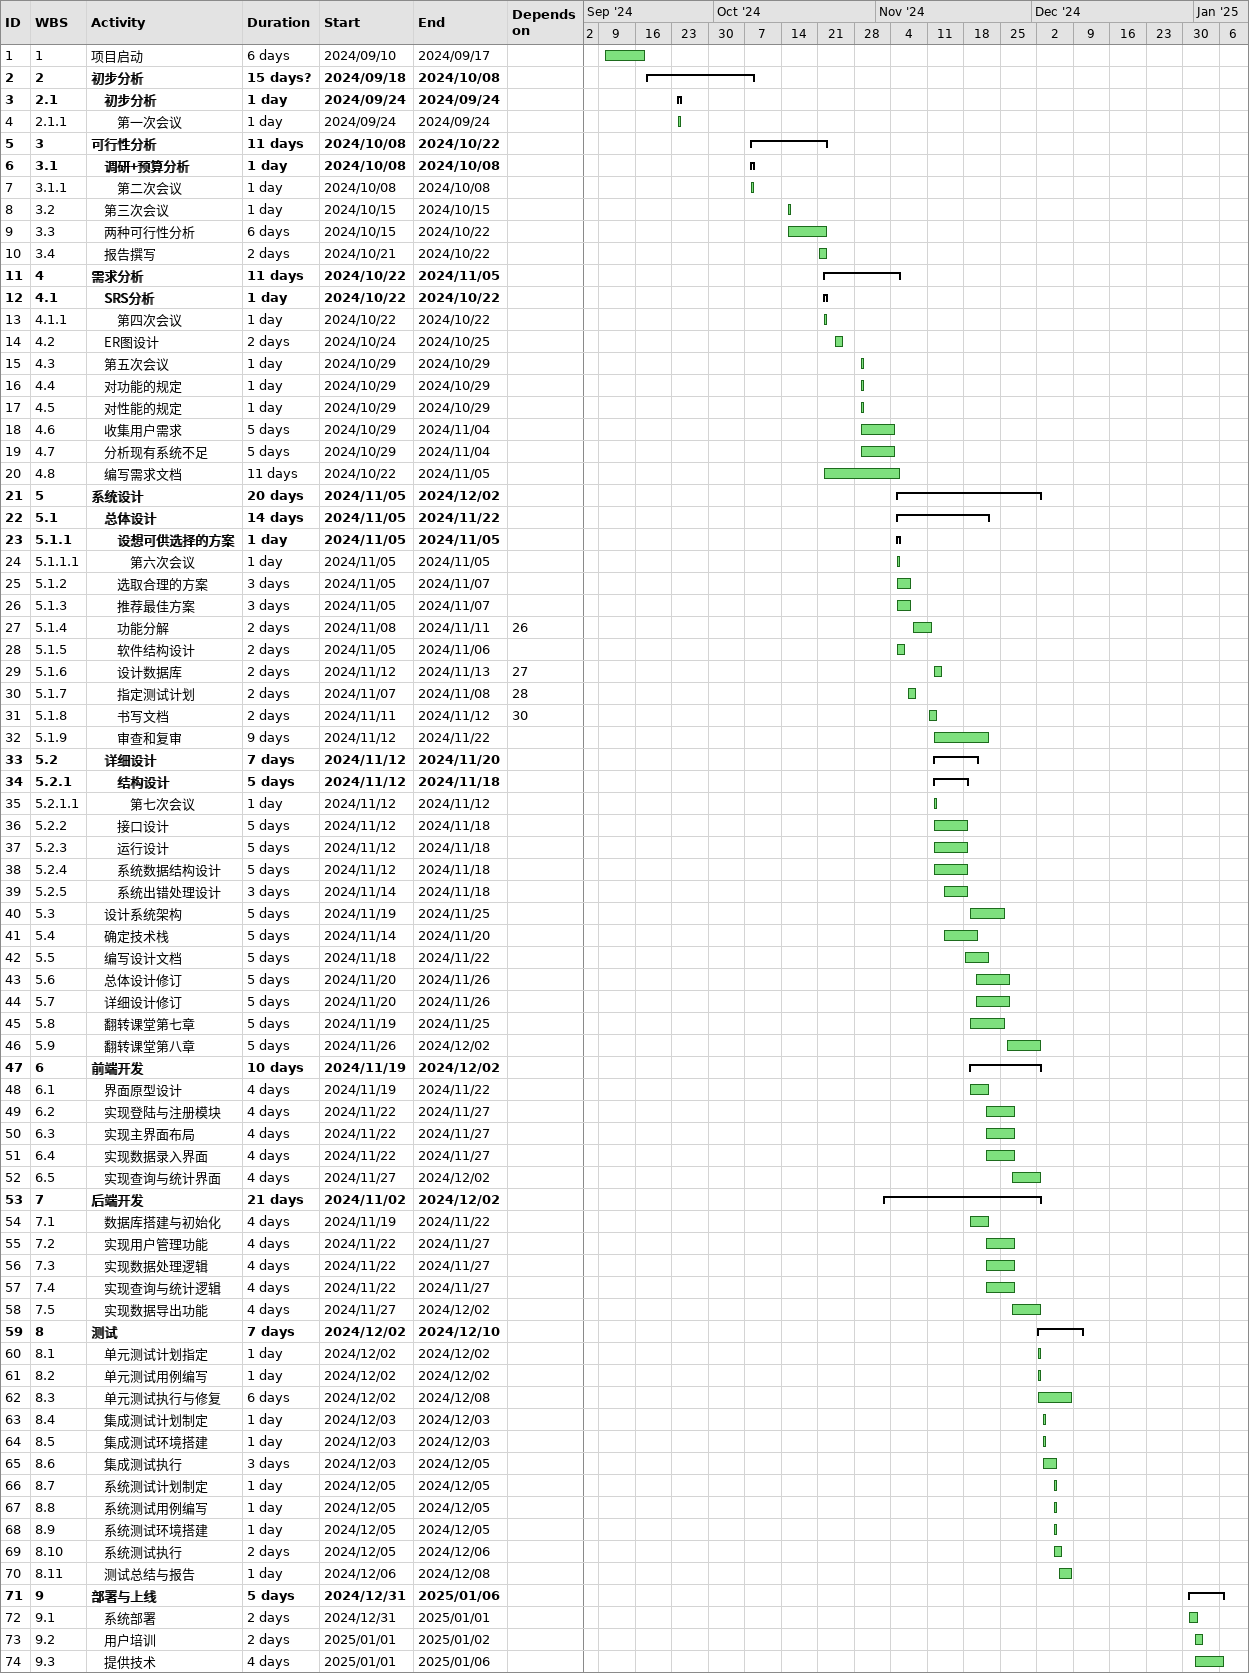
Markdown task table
| ID | WBS | Task | Duration | Start | Finish | Predecessors |
|---|---|---|---|---|---|---|
| 1 | 1 | 项目启动 | 6d | 2024-09-10 | 2024-09-17 |  |
| 2 | 2 | **初步分析** | 15d? | 2024-09-18 | 2024-10-08 |  |
| 3 | 2.1 | **初步分析** | 1d | 2024-09-24 | 2024-09-24 |  |
| 4 | 2.1.1 | 第一次会议 | 1d | 2024-09-24 | 2024-09-24 |  |
| 5 | 3 | **可行性分析** | 11d | 2024-10-08 | 2024-10-22 |  |
| 6 | 3.1 | **调研+预算分析** | 1d | 2024-10-08 | 2024-10-08 |  |
| 7 | 3.1.1 | 第二次会议 | 1d | 2024-10-08 | 2024-10-08 |  |
| 8 | 3.2 | 第三次会议 | 1d | 2024-10-15 | 2024-10-15 |  |
| 9 | 3.3 | 两种可行性分析 | 6d | 2024-10-15 | 2024-10-22 |  |
| 10 | 3.4 | 报告撰写 | 2d | 2024-10-21 | 2024-10-22 |  |
| 11 | 4 | **需求分析** | 11d | 2024-10-22 | 2024-11-05 |  |
| 12 | 4.1 | **SRS分析** | 1d | 2024-10-22 | 2024-10-22 |  |
| 13 | 4.1.1 | 第四次会议 | 1d | 2024-10-22 | 2024-10-22 |  |
| 14 | 4.2 | ER图设计 | 2d | 2024-10-24 | 2024-10-25 |  |
| 15 | 4.3 | 第五次会议 | 1d | 2024-10-29 | 2024-10-29 |  |
| 16 | 4.4 | 对功能的规定 | 1d | 2024-10-29 | 2024-10-29 |  |
| 17 | 4.5 | 对性能的规定 | 1d | 2024-10-29 | 2024-10-29 |  |
| 18 | 4.6 | 收集用户需求 | 5d | 2024-10-29 | 2024-11-04 |  |
| 19 | 4.7 | 分析现有系统不足 | 5d | 2024-10-29 | 2024-11-04 |  |
| 20 | 4.8 | 编写需求文档 | 11d | 2024-10-22 | 2024-11-05 |  |
| 21 | 5 | **系统设计** | 20d | 2024-11-05 | 2024-12-02 |  |
| 22 | 5.1 | **总体设计** | 14d | 2024-11-05 | 2024-11-22 |  |
| 23 | 5.1.1 | **设想可供选择的方案** | 1d | 2024-11-05 | 2024-11-05 |  |
| 24 | 5.1.1.1 | 第六次会议 | 1d | 2024-11-05 | 2024-11-05 |  |
| 25 | 5.1.2 | 选取合理的方案 | 3d | 2024-11-05 | 2024-11-07 |  |
| 26 | 5.1.3 | 推荐最佳方案 | 3d | 2024-11-05 | 2024-11-07 |  |
| 27 | 5.1.4 | 功能分解 | 2d | 2024-11-08 | 2024-11-11 | 26 |
| 28 | 5.1.5 | 软件结构设计 | 2d | 2024-11-05 | 2024-11-06 |  |
| 29 | 5.1.6 | 设计数据库 | 2d | 2024-11-12 | 2024-11-13 | 27 |
| 30 | 5.1.7 | 指定测试计划 | 2d | 2024-11-07 | 2024-11-08 | 28 |
| 31 | 5.1.8 | 书写文档 | 2d | 2024-11-11 | 2024-11-12 | 30 |
| 32 | 5.1.9 | 审查和复审 | 9d | 2024-11-12 | 2024-11-22 |  |
| 33 | 5.2 | **详细设计** | 7d | 2024-11-12 | 2024-11-20 |  |
| 34 | 5.2.1 | **结构设计** | 5d | 2024-11-12 | 2024-11-18 |  |
| 35 | 5.2.1.1 | 第七次会议 | 1d | 2024-11-12 | 2024-11-12 |  |
| 36 | 5.2.2 | 接口设计 | 5d | 2024-11-12 | 2024-11-18 |  |
| 37 | 5.2.3 | 运行设计 | 5d | 2024-11-12 | 2024-11-18 |  |
| 38 | 5.2.4 | 系统数据结构设计 | 5d | 2024-11-12 | 2024-11-18 |  |
| 39 | 5.2.5 | 系统出错处理设计 | 3d | 2024-11-14 | 2024-11-18 |  |
| 40 | 5.3 | 设计系统架构 | 5d | 2024-11-19 | 2024-11-25 |  |
| 41 | 5.4 | 确定技术栈 | 5d | 2024-11-14 | 2024-11-20 |  |
| 42 | 5.5 | 编写设计文档 | 5d | 2024-11-18 | 2024-11-22 |  |
| 43 | 5.6 | 总体设计修订 | 5d | 2024-11-20 | 2024-11-26 |  |
| 44 | 5.7 | 详细设计修订 | 5d | 2024-11-20 | 2024-11-26 |  |
| 45 | 5.8 | 翻转课堂第七章 | 5d | 2024-11-19 | 2024-11-25 |  |
| 46 | 5.9 | 翻转课堂第八章 | 5d | 2024-11-26 | 2024-12-02 |  |
| 47 | 6 | **前端开发** | 10d | 2024-11-19 | 2024-12-02 |  |
| 48 | 6.1 | 界面原型设计 | 4d | 2024-11-19 | 2024-11-22 |  |
| 49 | 6.2 | 实现登陆与注册模块 | 4d | 2024-11-22 | 2024-11-27 |  |
| 50 | 6.3 | 实现主界面布局 | 4d | 2024-11-22 | 2024-11-27 |  |
| 51 | 6.4 | 实现数据录入界面 | 4d | 2024-11-22 | 2024-11-27 |  |
| 52 | 6.5 | 实现查询与统计界面 | 4d | 2024-11-27 | 2024-12-02 |  |
| 53 | 7 | **后端开发** | 21d | 2024-11-02 | 2024-12-02 |  |
| 54 | 7.1 | 数据库搭建与初始化 | 4d | 2024-11-19 | 2024-11-22 |  |
| 55 | 7.2 | 实现用户管理功能 | 4d | 2024-11-22 | 2024-11-27 |  |
| 56 | 7.3 | 实现数据处理逻辑 | 4d | 2024-11-22 | 2024-11-27 |  |
| 57 | 7.4 | 实现查询与统计逻辑 | 4d | 2024-11-22 | 2024-11-27 |  |
| 58 | 7.5 | 实现数据导出功能 | 4d | 2024-11-27 | 2024-12-02 |  |
| 59 | 8 | **测试** | 7d | 2024-12-02 | 2024-12-10 |  |
| 60 | 8.1 | 单元测试计划指定 | 1d | 2024-12-02 | 2024-12-02 |  |
| 61 | 8.2 | 单元测试用例编写 | 1d | 2024-12-02 | 2024-12-02 |  |
| 62 | 8.3 | 单元测试执行与修复 | 6d | 2024-12-02 | 2024-12-08 |  |
| 63 | 8.4 | 集成测试计划制定 | 1d | 2024-12-03 | 2024-12-03 |  |
| 64 | 8.5 | 集成测试环境搭建 | 1d | 2024-12-03 | 2024-12-03 |  |
| 65 | 8.6 | 集成测试执行 | 3d | 2024-12-03 | 2024-12-05 |  |
| 66 | 8.7 | 系统测试计划制定 | 1d | 2024-12-05 | 2024-12-05 |  |
| 67 | 8.8 | 系统测试用例编写 | 1d | 2024-12-05 | 2024-12-05 |  |
| 68 | 8.9 | 系统测试环境搭建 | 1d | 2024-12-05 | 2024-12-05 |  |
| 69 | 8.10 | 系统测试执行 | 2d | 2024-12-05 | 2024-12-06 |  |
| 70 | 8.11 | 测试总结与报告 | 1d | 2024-12-06 | 2024-12-08 |  |
| 71 | 9 | **部署与上线** | 5d | 2024-12-31 | 2025-01-06 |  |
| 72 | 9.1 | 系统部署 | 2d | 2024-12-31 | 2025-01-01 |  |
| 73 | 9.2 | 用户培训 | 2d | 2025-01-01 | 2025-01-02 |  |
| 74 | 9.3 | 提供技术 | 4d | 2025-01-01 | 2025-01-06 |  |
